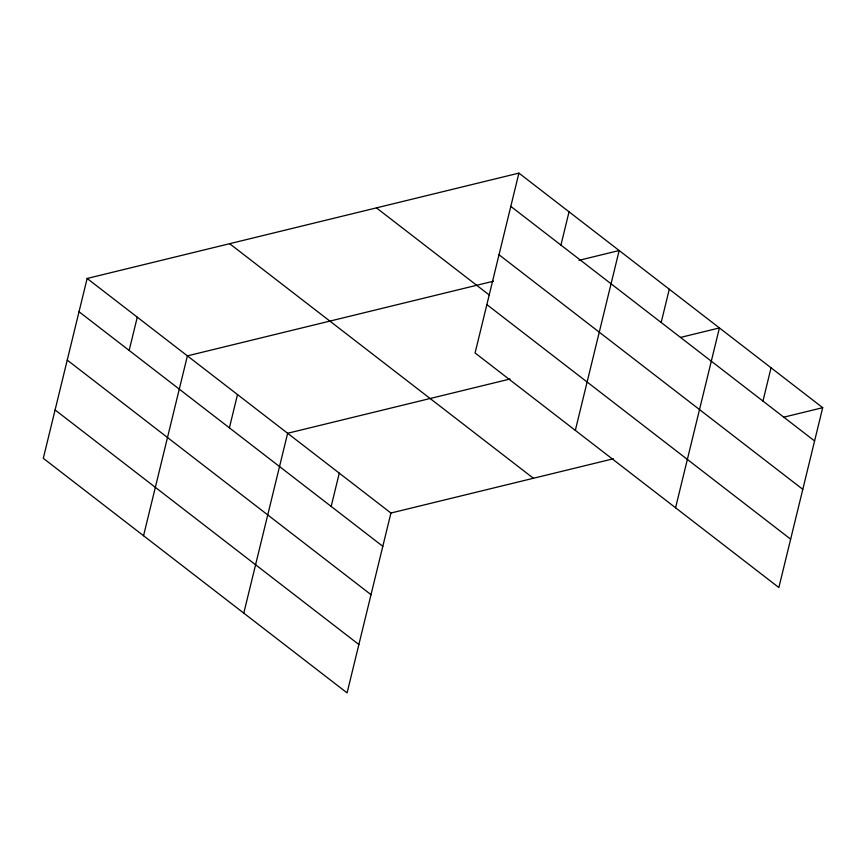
<?xml version="1.0" encoding="UTF-8"?>
<svg xmlns="http://www.w3.org/2000/svg" width="866" height="866" viewBox="0 0 866 866"><rect width="100%" height="100%" fill="white"/><g stroke="black" fill="none" stroke-linecap="round" stroke-linejoin="round"><path stroke-width="1.3" d="M518.918 173.113L475.077 352.971L778.859 587.538L822.7 407.68L518.918 173.113L87.141 278.462L43.3 458.32L347.082 692.887L390.923 513.029L613.366 458.764M129.153 350.438L137.272 317.162M143.55 535.718L187.392 355.872L493.523 281.179M229.403 427.847L237.511 394.571M243.79 613.128L287.642 433.271L510.085 379.005M331.169 506.426L339.277 473.15M560.93 245.1L569.049 211.824M575.327 430.38L619.168 250.523L579.008 260.32M661.18 322.498L669.288 289.222M675.567 507.79L719.419 327.933L680.557 337.415M762.946 401.088L771.054 367.812M783.838 417.163L822.7 407.68M510.81 206.389L814.592 440.956M499.022 254.766L802.793 489.333M376.439 207.883L489.474 295.165M486.865 304.605L790.647 539.172M229.631 243.692L533.413 478.27M87.141 278.462L390.923 513.029M79.033 311.738L382.815 546.305M67.245 360.104L371.016 594.671M55.088 409.943L358.87 644.51"/></g></svg>
